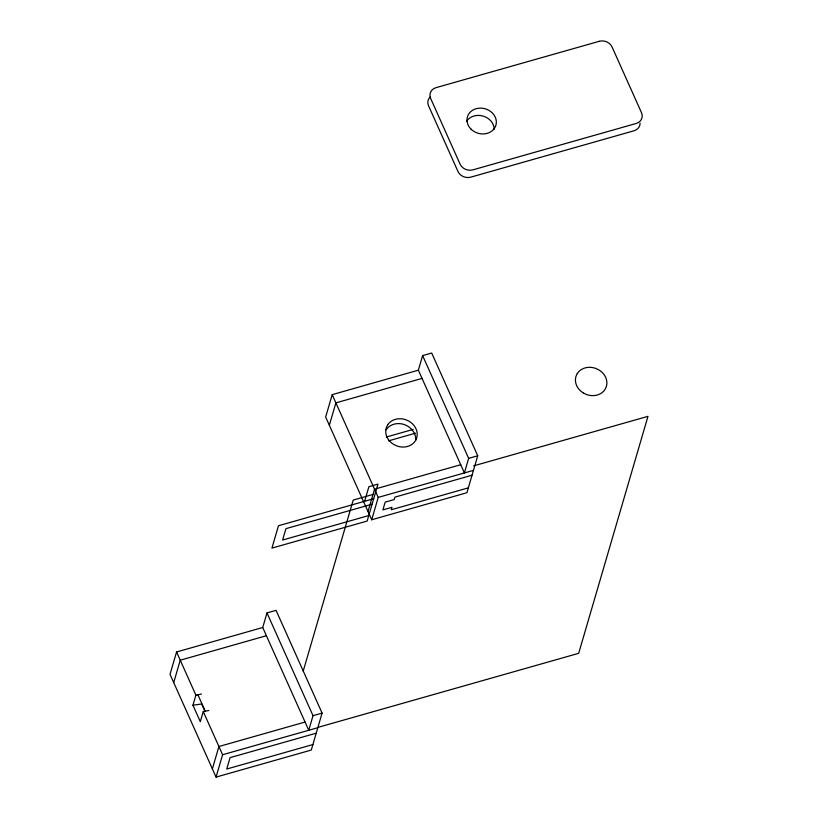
<?xml version="1.0" encoding="UTF-8"?>
<svg xmlns="http://www.w3.org/2000/svg" width="818" height="818" viewBox="0 0 818 818"><rect width="100%" height="100%" fill="white"/><g stroke="black" fill="none" stroke-linecap="round" stroke-linejoin="round"><path stroke-width="1.23" d="M262.721 627.508L176.565 651.987L170.021 674.349L216.054 777.1L311.29 750.055L322.087 713.102L276.055 610.351L266.985 612.927L262.721 627.508L308.754 730.269L313.018 715.678L266.985 612.927M173.702 682.57L180.246 660.208L266.402 635.729M208.825 710.505L203.263 711.578L200.308 721.67L192.946 705.228L195.901 695.147L176.565 651.987M212.373 768.879L218.917 746.517L305.073 722.049M216.054 777.1L222.598 754.738L203.263 711.578M418.356 370.186L332.2 394.654L325.656 417.016L371.699 519.767L466.925 492.722L477.732 455.779L431.689 353.028L422.62 355.605L418.356 370.186L464.399 472.937L468.663 458.356L422.62 355.605M329.347 425.237L335.881 402.875L422.047 378.407M303.212 671.087L353.223 500.064L372.865 494.481M364.634 501.27L368.898 486.69L377.967 484.113L367.159 521.056L271.934 548.111L278.468 525.749L373.703 498.694M368.008 511.547L374.552 489.184L460.708 464.716M371.699 519.767L378.233 497.405L332.2 394.654M387.609 424.961L386.372 427.548A16.657 14.305 16.3 0 0 394.051 444.624L397.047 446.025A15.522 13.333 16.3 0 0 415.36 440.841L416.566 438.243A16.657 14.305 16.3 0 0 408.898 421.158L405.902 419.767A15.522 13.333 16.3 0 0 387.589 424.951M577.283 373.54L576.056 376.127A16.657 14.305 16.3 0 0 583.725 393.202M386.27 437.047L413.192 429.399M388.519 440.861L415.442 433.213M468.663 458.356L477.732 455.779M473.581 465.882L647.979 416.342L578.674 653.326L318.304 727.284M378.233 497.405L473.469 470.36M472.047 475.217L394.951 497.119L394.245 499.553L385.176 502.129L382.896 509.9L391.965 507.324L391.26 509.757L468.346 487.865M372.098 504.195L285.932 528.663L282.609 540.033L368.765 515.565M195.901 695.147L201.453 694.063M313.018 715.678L322.087 713.102M222.598 754.738L317.824 727.693M316.218 733.184L230.062 757.652L226.729 769.032L312.895 744.554M192.946 705.228L201.637 703.961L205.073 711.629M583.715 393.223L586.721 394.603A15.522 13.333 16.3 0 0 605.034 389.419L606.25 386.822A16.657 14.305 16.3 0 0 598.571 369.736L595.576 368.345A15.522 13.333 16.3 0 0 577.263 373.529M197.823 694.594L205.185 711.036M640.095 123.201A9.888 8.497 16.3 0 1 633.991 130.788L470.739 177.158A9.888 8.497 16.3 0 1 457.988 171.514L428.53 105.747A9.888 8.497 16.3 0 1 430.156 97.056M466.669 121.187A14.836 12.74 16.3 0 1 483.131 116.095A14.836 12.74 16.3 0 1 494.215 129.275M415.708 440.319A16.657 14.305 16.3 0 0 407.476 426.025L404.481 424.624A15.522 13.333 16.3 0 0 386.168 429.818M599.297 41.289L436.045 87.659A9.888 8.497 16.3 0 0 430.657 98.457L460.125 164.213A9.888 8.497 16.3 0 0 472.876 169.858L636.128 123.498A9.888 8.497 16.3 0 0 641.506 112.7L612.048 46.933A9.888 8.497 16.3 0 0 599.297 41.289M470.933 129.05A14.836 12.74 16.3 0 0 495.708 125.808A14.836 12.74 16.3 0 0 478.356 108.252A14.836 12.74 16.3 0 0 470.933 129.05"/></g></svg>
